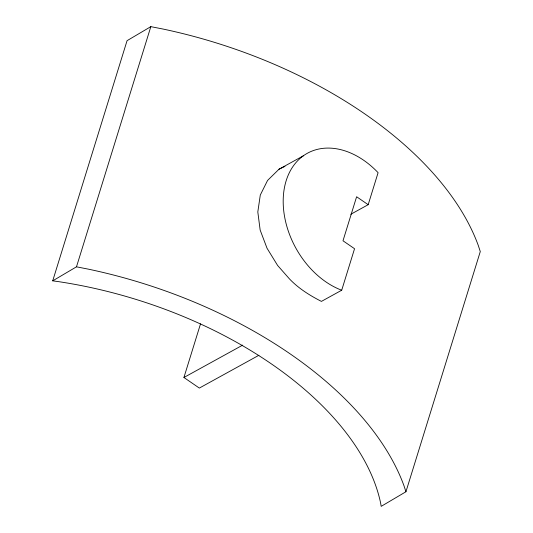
<?xml version="1.0" encoding="UTF-8"?>
<svg xmlns="http://www.w3.org/2000/svg" width="533" height="533" viewBox="0 0 533 533"><rect width="100%" height="100%" fill="white"/><g stroke="black" fill="none" stroke-linecap="round" stroke-linejoin="round"><path stroke-width="0.8" d="M52.714 280.844L127.061 40.675L150.832 26.65L162.871 29.009A338.535 192.233 17.2 0 1 478.321 245.566L480.286 251.576L405.939 491.746L381.195 506.35L380.509 502.492A307.981 174.884 17.2 0 0 58.87 281.684L52.714 280.844L76.486 266.82L88.525 269.185A338.535 192.233 17.2 0 1 403.974 485.743L405.939 491.746M76.486 266.82L150.832 26.65M258.871 355.291L199.342 388.077L183.925 377.491L200.541 323.811M341.706 290.225L354.552 248.718L342.992 240.783L356.617 196.75L368.183 204.692L378.09 172.679A77.378 55.865 61.2 0 0 286.134 180.814A77.378 55.865 61.2 0 0 341.706 290.225L321.419 301.398C309.733 295.429 298.56 288.46 289.452 278.892L277.62 265.461L267.04 248.258L260.157 230.069L257.812 211.947L260.291 195.051L267.559 180.454L278.992 169.227L303.404 155.783M350.794 214.266L368.183 204.692M183.925 377.491L242.722 345.104M278.992 169.227L284.968 166.369"/></g></svg>
